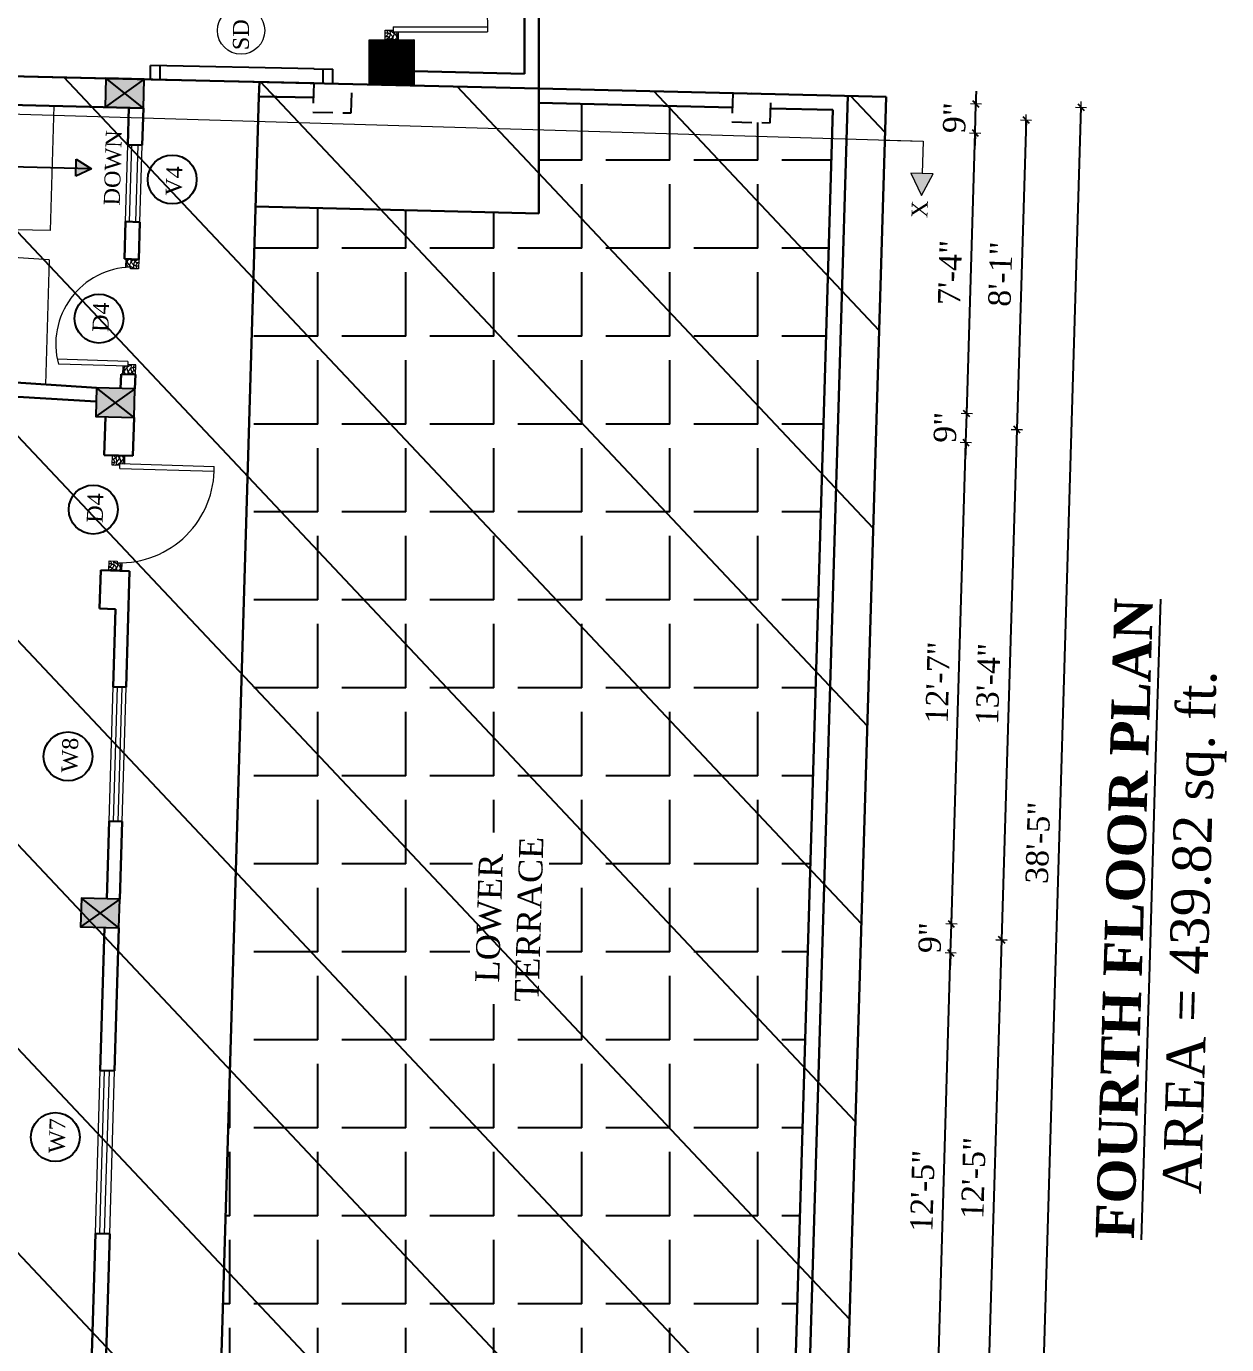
# Model space of a CAD drawing. Header units: inches. Extents: x 4069 to 291496, y -47643 to 12535.
# Drawn here: x 137051.7 to 137426.9, y -23138.1 to -22726 of the extents above; entities that cross this region are included whole.
import ezdxf

# ---------------------------------------------------------------- set-up
doc = ezdxf.new("R2010")
doc.units = ezdxf.units.IN
doc.header["$LTSCALE"] = 5
doc.header["$MEASUREMENT"] = 0
doc.linetypes.add('HIDDEN', pattern=[0.375, 0.25, -0.125])
for name, color, linetype, lineweight in [('A-WALL', 7, 'Continuous', 9), ('Dimension', 7, 'Continuous', 18), ('DOOR', 62, 'Continuous', 0), ('Dw', 2, 'Continuous', 18), ('tefriş', 30, 'Continuous', 9)]:
    doc.layers.add(name, color=color, linetype=linetype, lineweight=lineweight)
doc.layers.add('dim line', color=7, linetype='Continuous', lineweight=15, true_color=0xfab2b2)
doc.layers.add('TEXT', color=6, linetype='Continuous')
doc.layers.add('WALL', color=7, linetype='Continuous')
doc.styles.add('ordinary', font='times.ttf')
doc.dimstyles.new('Copy of 96', dxfattribs={"dimtxt": 7, "dimasz": 4, "dimexe": 0.5, "dimexo": 0.5, "dimgap": 3, "dimtad": 1, "dimdec": 1, "dimzin": 11, "dimdsep": 46, "dimlunit": 4, "dimtxsty": 'ordinary', "dimblk": 'OBLIQUE', "dimcen": 0.09, "dimse1": 1, "dimse2": 1, "dimclrt": 6, "dimazin": 0, "dimtfac": 1, "dimtdec": 1, "dimtix": 1, "dimtmove": 2, "dimatfit": 3, "dimldrblk": 'leader', "dimfxl": 0.5, "dimfxlon": 1, "dimtolj": 1, "dimtzin": 0, "dimarcsym": 0})

# ---------------------------------------------------------------- blocks, each defined once
blk = doc.blocks.new('C1a')
at = {"color": 1, "ltscale": 5}
for p, q in [((18657.75, 4625.76), (18648.75, 4625.76)), ((18648.75, 4625.76), (18648.82, 4613.76)), ((18657.82, 4613.76), (18657.75, 4625.76)), ((18648.82, 4613.76), (18657.82, 4613.76))]:
    blk.add_line(p, q, dxfattribs=at)
blk = doc.blocks.new('A$C27B36B59')
at = {"layer": 'DOOR'}
for p, q in [((0, 4), (0, 0)), ((2.5, 4), (0, 4)), ((0, 0), (3, 0)), ((2.5, 2.5), (2.5, 4)), ((3, 2.5), (2.5, 2.5)), ((3, 0), (3, 2.5))]:
    blk.add_line(p, q, dxfattribs=at)
for centre, radius, start, end in [((-1.4, -0.54), 4.75, 22.1411, 72.838), ((1.34, 2.09), 1.64, 45.138, 144.8948), ((2.21, 0.3), 2.49, 83.3149, 152.658), ((0.13, 0.37), 2.05, 349.4875, 93.6805), ((1.96, -0.47), 2.01, 58.7447, 166.495), ((-0.06, 0.32), 1.13, 343.542, 86.947), ((2.08, -0.4), 1.17, 38.2816, 160.1519)]:
    blk.add_arc(centre, radius, start, end, dxfattribs=at)
blk = doc.blocks.new('D2')
at = {"layer": 'DOOR'}
for p, q in [((74473.95, 24047.59), (74473.95, 24018.09)), ((74473.95, 24047.59), (74475.45, 24047.59)), ((74475.45, 24047.59), (74475.45, 24018.13))]:
    blk.add_line(p, q, dxfattribs=at)
blk.add_arc((74473.95, 24047.59), 29.5, 180, 272.9146, dxfattribs=at)
at = {"layer": 'DOOR', "xscale": -1, "rotation": 180}
blk.add_blockref('A$C27B36B59', (74441.95, 24050.09), dxfattribs=at)
at = {"layer": 'DOOR', "rotation": 180}
blk.add_blockref('A$C27B36B59', (74477.95, 24050.09), dxfattribs=at)
blk = doc.blocks.new('x-x')
at = {"ltscale": 5}
for points in [[(11364.03, -701.52), (11364.03, -694.51), (11357.15, -698.09)], [(11364.03, -1135.52), (11364.03, -1128.51), (11357.15, -1132.09)]]:
    blk.add_hatch(color=256, dxfattribs=at).paths.add_polyline_path(points)
for p, q in [((11364.03, -694.51), (11357.15, -698.09)), ((11364.03, -701.52), (11364.03, -694.51)), ((11357.15, -698.09), (11364.03, -701.52)), ((11374.13, -698.09), (11364.03, -698.09)), ((11374.13, -698.09), (11374.13, -1132.09)), ((11364.03, -1128.51), (11357.15, -1132.09)), ((11364.03, -1135.52), (11364.03, -1128.51)), ((11357.15, -1132.09), (11364.03, -1135.52)), ((11374.13, -1132.09), (11364.03, -1132.09))]:
    blk.add_line(p, q, dxfattribs=at)
at = {"layer": 'A-WALL', "color": 1, "ltscale": 5}
blk.add_line((11374.13, -1120.09), (11374.13, -1132.09), dxfattribs=at)
at = {"layer": 'TEXT', "style": 'ordinary'}
for p in [(11350.08, -700.97), (11350.08, -1134.1)]:
    blk.add_text('X', height=5, dxfattribs=at).set_placement(p)
blk = doc.blocks.new('oblique')
at = {"color": 0, "lineweight": -2}
blk.add_line((0.25, 0.25), (-0.25, -0.25), dxfattribs=at)
at = {"layer": 'dim line', "lineweight": 9}
for p, q in [((-0.4375, 0), (0.4375, 0)), ((0, 0.4375), (0, -0.4375))]:
    blk.add_line(p, q, dxfattribs=at)
blk = doc.blocks.new('*D3966')
at = {"layer": 'A-WALL', "color": 0, "lineweight": -2, "ltscale": 50, "transparency": 16777216}
blk.add_line((137364.17, -22755.26), (137361.29, -22852.05), dxfattribs=at)
at = {"layer": 'Defpoints', "color": 0, "ltscale": 50, "transparency": 16777216}
for p in [(137088.37, -22747.03), (137085.48, -22843.81), (137361.29, -22852.05)]:
    blk.add_point(p, dxfattribs=at)
at = {"layer": 'A-WALL', "color": 0, "lineweight": -2, "ltscale": 50, "transparency": 16777216, "xscale": 4, "yscale": 4, "zscale": 4}
for p, rotation in [((137364.17, -22755.26), 88.28998542850182), ((137361.29, -22852.05), 268.2899854285018)]:
    blk.add_blockref('oblique', p, dxfattribs=dict(at, rotation=rotation))
at = {"layer": 'A-WALL', "color": 6, "ltscale": 50, "transparency": 16777216, "insert": (137356.17, -22803.46), "char_height": 7, "attachment_point": 5, "rotation": 88.29, "style": 'ordinary'}
blk.add_mtext('\\A1;8\'-1"', dxfattribs=at)
blk = doc.blocks.new('_OBLIQUE')
at = {"color": 0, "linetype": 'ByBlock'}
blk.add_line((-0.5, -0.5), (0.5, 0.5), dxfattribs=at)
blk = doc.blocks.new('leader')
at = {"layer": 'Dimension'}
for p, q in [((0, -4.33), (0, 4.33)), ((-4.42, 0), (4.42, 0))]:
    blk.add_line(p, q, dxfattribs=at)
blk = doc.blocks.new('*D3967')
at = {"layer": 'A-WALL', "color": 0, "lineweight": -2, "ltscale": 50, "transparency": 16777216}
blk.add_line((137361.29, -22852.05), (137356.52, -23011.59), dxfattribs=at)
at = {"layer": 'Defpoints', "color": 0, "ltscale": 50, "transparency": 16777216}
for p in [(137085.48, -22843.81), (137080.72, -23003.36), (137356.52, -23011.59)]:
    blk.add_point(p, dxfattribs=at)
at = {"layer": 'A-WALL', "color": 0, "lineweight": -2, "ltscale": 50, "transparency": 16777216, "xscale": 4, "yscale": 4, "zscale": 4}
for p, rotation in [((137361.29, -22852.05), 88.28998542889862), ((137356.52, -23011.59), 268.2899854288986)]:
    blk.add_blockref('oblique', p, dxfattribs=dict(at, rotation=rotation))
at = {"layer": 'A-WALL', "color": 6, "ltscale": 50, "transparency": 16777216, "insert": (137352.35, -22931.62), "char_height": 7, "attachment_point": 5, "rotation": 88.29, "style": 'ordinary'}
blk.add_mtext('\\A1;13\'-4"', dxfattribs=at)
blk = doc.blocks.new('*D3968')
at = {"layer": 'A-WALL', "color": 0, "lineweight": -2, "ltscale": 50, "transparency": 16777216}
blk.add_line((137356.52, -23011.59), (137352.07, -23160.87), dxfattribs=at)
at = {"layer": 'Defpoints', "color": 0, "ltscale": 50, "transparency": 16777216}
for p in [(137080.72, -23003.36), (137076.26, -23152.64), (137352.07, -23160.87)]:
    blk.add_point(p, dxfattribs=at)
at = {"layer": 'A-WALL', "color": 0, "lineweight": -2, "ltscale": 50, "transparency": 16777216, "xscale": 4, "yscale": 4, "zscale": 4}
for p, rotation in [((137356.52, -23011.59), 88.28998542889862), ((137352.07, -23160.87), 268.2899854288986)]:
    blk.add_blockref('oblique', p, dxfattribs=dict(at, rotation=rotation))
at = {"layer": 'A-WALL', "color": 6, "ltscale": 50, "transparency": 16777216, "insert": (137347.74, -23086.04), "char_height": 7, "attachment_point": 5, "rotation": 88.29, "style": 'ordinary'}
blk.add_mtext('\\A1;12\'-5"', dxfattribs=at)
blk = doc.blocks.new('*D3969')
at = {"layer": 'A-WALL', "color": 0, "lineweight": -2, "ltscale": 50, "transparency": 16777216}
blk.add_line((137381.33, -22751.27), (137367.58, -23211.57), dxfattribs=at)
at = {"layer": 'Defpoints', "color": 0, "ltscale": 50, "transparency": 16777216}
for p in [(137088.5, -22742.53), (137074.76, -23202.83), (137367.58, -23211.57)]:
    blk.add_point(p, dxfattribs=at)
at = {"layer": 'A-WALL', "color": 0, "lineweight": -2, "ltscale": 50, "transparency": 16777216, "xscale": 4, "yscale": 4, "zscale": 4}
for p, rotation in [((137381.33, -22751.27), 88.28998542889862), ((137367.58, -23211.57), 268.2899854288986)]:
    blk.add_blockref('oblique', p, dxfattribs=dict(at, rotation=rotation))
at = {"layer": 'A-WALL', "color": 6, "ltscale": 50, "transparency": 16777216, "insert": (137367.9, -22981.22), "char_height": 7, "attachment_point": 5, "rotation": 88.29, "style": 'ordinary'}
blk.add_mtext('\\A1;38\'-5"', dxfattribs=at)
blk = doc.blocks.new('*D3973')
at = {"layer": 'A-WALL', "color": 0, "lineweight": -2, "ltscale": 50, "transparency": 16777216}
blk.add_line((137124.07, -23239.05), (136944.25, -23129.73), dxfattribs=at)
at = {"layer": 'Defpoints', "color": 0, "ltscale": 50, "transparency": 16777216}
for p in [(136947.02, -23125.16), (136944.25, -23129.73), (137126.84, -23234.49)]:
    blk.add_point(p, dxfattribs=at)
at = {"layer": 'A-WALL', "color": 0, "lineweight": -2, "ltscale": 50, "transparency": 16777216, "xscale": 4, "yscale": 4, "zscale": 4}
for p, rotation in [((136944.25, -23129.73), 148.7014709249468), ((137124.07, -23239.05), 328.7014709249468)]:
    blk.add_blockref('oblique', p, dxfattribs=dict(at, rotation=rotation))
at = {"layer": 'A-WALL', "color": 6, "ltscale": 50, "transparency": 16777216, "insert": (137037.57, -23178.78), "char_height": 7, "attachment_point": 5, "rotation": 328.7015, "style": 'ordinary'}
blk.add_mtext('\\A1;17\'-6"', dxfattribs=at)
blk = doc.blocks.new('*D3975')
at = {"layer": 'A-WALL', "color": 0, "lineweight": -2, "ltscale": 50, "transparency": 16777216}
blk.add_line((136929.1, -23141.36), (137120.71, -23257.86), dxfattribs=at)
at = {"layer": 'Defpoints', "color": 0, "ltscale": 50, "transparency": 16777216}
for p in [(136941.13, -23121.58), (137132.74, -23238.07), (137120.71, -23257.86)]:
    blk.add_point(p, dxfattribs=at)
at = {"layer": 'A-WALL', "color": 0, "lineweight": -2, "ltscale": 50, "transparency": 16777216, "xscale": 4, "yscale": 4, "zscale": 4}
for p, rotation in [((136929.1, -23141.36), 148.701470922781), ((137120.71, -23257.86), 328.701470922781)]:
    blk.add_blockref('oblique', p, dxfattribs=dict(at, rotation=rotation))
at = {"layer": 'A-WALL', "color": 6, "ltscale": 50, "transparency": 16777216, "insert": (137028.31, -23194), "char_height": 7, "attachment_point": 5, "rotation": 328.7015, "style": 'ordinary'}
blk.add_mtext('\\A1;18\'-8"', dxfattribs=at)
blk = doc.blocks.new('*D3977')
at = {"layer": 'A-WALL', "color": 0, "lineweight": -2, "ltscale": 50, "transparency": 16777216}
blk.add_line((137246.82, -23353.69), (136914.7, -23151.77), dxfattribs=at)
at = {"layer": 'Defpoints', "color": 0, "ltscale": 50, "transparency": 16777216}
for p in [(136935.23, -23118), (136914.7, -23151.77), (137267.35, -23319.92)]:
    blk.add_point(p, dxfattribs=at)
at = {"layer": 'A-WALL', "color": 0, "lineweight": -2, "ltscale": 50, "transparency": 16777216, "xscale": 4, "yscale": 4, "zscale": 4}
for p, rotation in [((136914.7, -23151.77), 148.7014709227731), ((137246.82, -23353.69), 328.7014709227732)]:
    blk.add_blockref('oblique', p, dxfattribs=dict(at, rotation=rotation))
at = {"layer": 'A-WALL', "color": 6, "ltscale": 50, "transparency": 16777216, "insert": (137084.17, -23247.13), "char_height": 7, "attachment_point": 5, "rotation": 328.7015, "style": 'ordinary'}
blk.add_mtext('\\A1;32\'-5"', dxfattribs=at)
blk = doc.blocks.new('*D4013')
at = {"layer": 'A-WALL', "color": 0, "lineweight": -2, "ltscale": 50, "transparency": 16777216}
blk.add_line((137336.14, -23164.9), (137340.59, -23015.62), dxfattribs=at)
at = {"layer": 'Defpoints', "color": 0, "ltscale": 50, "transparency": 16777216}
for p in [(137080.58, -23007.85), (137340.59, -23015.62), (137076.13, -23157.14)]:
    blk.add_point(p, dxfattribs=at)
at = {"layer": 'A-WALL', "color": 0, "lineweight": -2, "ltscale": 50, "transparency": 16777216, "xscale": 4, "yscale": 4, "zscale": 4}
for p, rotation in [((137340.59, -23015.62), 88.28998542889865), ((137336.14, -23164.9), 268.2899854288986)]:
    blk.add_blockref('oblique', p, dxfattribs=dict(at, rotation=rotation))
at = {"layer": 'A-WALL', "color": 6, "ltscale": 50, "transparency": 16777216, "insert": (137331.81, -23090.06), "char_height": 7, "attachment_point": 5, "rotation": 88.29, "style": 'ordinary'}
blk.add_mtext('\\A1;12\'-5"', dxfattribs=at)
blk = doc.blocks.new('*D4014')
at = {"layer": 'A-WALL', "color": 0, "lineweight": -2, "ltscale": 50, "transparency": 16777216}
for p, q in [((137340.86, -23006.62), (137340.98, -23002.62)), ((137340.59, -23015.62), (137340.86, -23006.62)), ((137340.59, -23015.62), (137340.47, -23019.61))]:
    blk.add_line(p, q, dxfattribs=at)
at = {"layer": 'Defpoints', "color": 0, "ltscale": 50, "transparency": 16777216}
for p in [(137080.85, -22998.86), (137340.86, -23006.62), (137080.58, -23007.85)]:
    blk.add_point(p, dxfattribs=at)
at = {"layer": 'A-WALL', "color": 0, "lineweight": -2, "ltscale": 50, "transparency": 16777216, "xscale": 4, "yscale": 4, "zscale": 4}
for p, rotation in [((137340.86, -23006.62), 268.2899854288986), ((137340.59, -23015.62), 88.28998542889862)]:
    blk.add_blockref('oblique', p, dxfattribs=dict(at, rotation=rotation))
at = {"layer": 'A-WALL', "color": 6, "ltscale": 50, "transparency": 16777216, "insert": (137334.16, -23010.92), "char_height": 7, "attachment_point": 5, "rotation": 88.29, "style": 'ordinary'}
blk.add_mtext('\\A1;9"', dxfattribs=at)
blk = doc.blocks.new('*D4015')
at = {"layer": 'A-WALL', "color": 0, "lineweight": -2, "ltscale": 50, "transparency": 16777216}
blk.add_line((137340.86, -23006.62), (137345.36, -22856.07), dxfattribs=at)
at = {"layer": 'Defpoints', "color": 0, "ltscale": 50, "transparency": 16777216}
for p in [(137085.35, -22848.31), (137345.36, -22856.07), (137080.85, -22998.86)]:
    blk.add_point(p, dxfattribs=at)
at = {"layer": 'A-WALL', "color": 0, "lineweight": -2, "ltscale": 50, "transparency": 16777216, "xscale": 4, "yscale": 4, "zscale": 4}
for p, rotation in [((137345.36, -22856.07), 88.28998542889865), ((137340.86, -23006.62), 268.2899854288986)]:
    blk.add_blockref('oblique', p, dxfattribs=dict(at, rotation=rotation))
at = {"layer": 'A-WALL', "color": 6, "ltscale": 50, "transparency": 16777216, "insert": (137336.54, -22931.15), "char_height": 7, "attachment_point": 5, "rotation": 88.29, "style": 'ordinary'}
blk.add_mtext('\\A1;12\'-7"', dxfattribs=at)
blk = doc.blocks.new('*D4016')
at = {"layer": 'A-WALL', "color": 0, "lineweight": -2, "ltscale": 50, "transparency": 16777216}
for p, q in [((137345.63, -22847.08), (137345.75, -22843.08)), ((137345.36, -22856.07), (137345.63, -22847.08)), ((137345.36, -22856.07), (137345.24, -22860.07))]:
    blk.add_line(p, q, dxfattribs=at)
at = {"layer": 'Defpoints', "color": 0, "ltscale": 50, "transparency": 16777216}
for p in [(137085.61, -22839.32), (137085.35, -22848.31), (137345.63, -22847.08)]:
    blk.add_point(p, dxfattribs=at)
at = {"layer": 'A-WALL', "color": 0, "lineweight": -2, "ltscale": 50, "transparency": 16777216, "xscale": 4, "yscale": 4, "zscale": 4}
for p, rotation in [((137345.63, -22847.08), 268.2899854288986), ((137345.36, -22856.07), 88.28998542889862)]:
    blk.add_blockref('oblique', p, dxfattribs=dict(at, rotation=rotation))
at = {"layer": 'A-WALL', "color": 6, "ltscale": 50, "transparency": 16777216, "insert": (137338.92, -22851.38), "char_height": 7, "attachment_point": 5, "rotation": 88.29, "style": 'ordinary'}
blk.add_mtext('\\A1;9"', dxfattribs=at)
blk = doc.blocks.new('*D4017')
at = {"layer": 'A-WALL', "color": 0, "lineweight": -2, "ltscale": 50, "transparency": 16777216}
blk.add_line((137345.63, -22847.08), (137348.25, -22759.29), dxfattribs=at)
at = {"layer": 'Defpoints', "color": 0, "ltscale": 50, "transparency": 16777216}
for p in [(137088.24, -22751.52), (137348.25, -22759.29), (137085.61, -22839.32)]:
    blk.add_point(p, dxfattribs=at)
at = {"layer": 'A-WALL', "color": 0, "lineweight": -2, "ltscale": 50, "transparency": 16777216, "xscale": 4, "yscale": 4, "zscale": 4}
for p, rotation in [((137348.25, -22759.29), 88.28998542889865), ((137345.63, -22847.08), 268.2899854288986)]:
    blk.add_blockref('oblique', p, dxfattribs=dict(at, rotation=rotation))
at = {"layer": 'A-WALL', "color": 6, "ltscale": 50, "transparency": 16777216, "insert": (137340.37, -22802.99), "char_height": 7, "attachment_point": 5, "rotation": 88.29, "style": 'ordinary'}
blk.add_mtext('\\A1;7\'-4"', dxfattribs=at)
blk = doc.blocks.new('*D4018')
at = {"layer": 'A-WALL', "color": 0, "lineweight": -2, "ltscale": 50, "transparency": 16777216}
for p, q in [((137348.52, -22750.29), (137348.63, -22746.29)), ((137348.25, -22759.29), (137348.52, -22750.29)), ((137348.25, -22759.29), (137348.13, -22763.29))]:
    blk.add_line(p, q, dxfattribs=at)
at = {"layer": 'Defpoints', "color": 0, "ltscale": 50, "transparency": 16777216}
for p in [(137088.5, -22742.53), (137088.24, -22751.52), (137348.52, -22750.29)]:
    blk.add_point(p, dxfattribs=at)
at = {"layer": 'A-WALL', "color": 0, "lineweight": -2, "ltscale": 50, "transparency": 16777216, "xscale": 4, "yscale": 4, "zscale": 4}
for p, rotation in [((137348.52, -22750.29), 268.2899854288986), ((137348.25, -22759.29), 88.28998542889862)]:
    blk.add_blockref('oblique', p, dxfattribs=dict(at, rotation=rotation))
at = {"layer": 'A-WALL', "color": 6, "ltscale": 50, "transparency": 16777216, "insert": (137341.81, -22754.59), "char_height": 7, "attachment_point": 5, "rotation": 88.29, "style": 'ordinary'}
blk.add_mtext('\\A1;9"', dxfattribs=at)

msp = doc.modelspace()

# ---------------------------------------------------------------- hatches: boundary and pattern name
at = {"layer": 'A-WALL', "ltscale": 5}
h = msp.add_hatch(dxfattribs=at)
h.set_pattern_fill('ANSI31', color=256, angle=450)
h.set_pattern_definition([(135, (138662.58218, -47275.89533), (-0.08838834765, -0.08838834765), [])])
h.paths.add_polyline_path([(137158.86104, -22744.1962), (137172.86104, -22744.1962), (137172.86104, -22730.1962), (137158.86104, -22730.1962)])
at = {"layer": 'WALL', "linetype": 'ByBlock', "ltscale": 5, "true_color": 0xf8991e}
h = msp.add_hatch(dxfattribs=at)
h.set_pattern_fill('ANSI31', color=30, scale=350, angle=448.2899854)
h.set_pattern_definition([(133.29, (133770.93, -30604.01), (-31.8453, -29.99899), [])])
h.paths.add_polyline_path([(137302.72795, -23341.42394), (136899.85762, -23096.4891), (136910.55405, -22738.20075), (137320.44341, -22748.0256)])
h = msp.add_hatch(color=30, dxfattribs=at)
h.dxf.hatch_style = 1
h.paths.add_polyline_path([(137088.50415, -22742.52879), (137082.37143, -22746.88471), (137088.23557, -22751.52495)])
h.paths.add_polyline_path([(137088.50415, -22742.52879), (137076.50729, -22742.24447), (137082.37143, -22746.88471)])
h.paths.add_polyline_path([(137076.50729, -22742.24447), (137076.23872, -22751.24063), (137082.37143, -22746.88471)])
h.paths.add_polyline_path([(137082.37143, -22746.88471), (137076.23872, -22751.24063), (137088.23557, -22751.52495)])
h = msp.add_hatch(color=30, dxfattribs=at)
h.dxf.hatch_style = 1
h.paths.add_polyline_path([(137088.50415, -22742.52879), (137082.37143, -22746.88471), (137088.23557, -22751.52495)])
h.paths.add_polyline_path([(137088.50415, -22742.52879), (137076.50729, -22742.24447), (137082.37143, -22746.88471)])
h.paths.add_polyline_path([(137076.50729, -22742.24447), (137076.23872, -22751.24063), (137082.37143, -22746.88471)])
h.paths.add_polyline_path([(137082.37143, -22746.88471), (137076.23872, -22751.24063), (137088.23557, -22751.52495)])
h = msp.add_hatch(dxfattribs=at)
h.set_pattern_fill('ANGLE', color=30, scale=100, angle=450)
h.set_pattern_definition([(90, (113987.795, -147562.83), (-27.5, 2e-14), [20, -7.5]), (180, (113987.795, -147562.83), (-2e-14, -27.5), [20, -7.5])])
h.paths.add_polyline_path([(137303.81344, -22752.13274), (137284.31855, -22751.67072), (137284.18426, -22756.16881), (137272.1874, -22755.88449), (137272.32169, -22751.38641), (137211.86104, -22749.95353), (137211.86104, -22784.46322), (137123.3309, -22782.36511), (137110.2907, -23219.16061), (137126.99508, -23229.31645), (137127.1495, -23224.14392), (137138.94083, -23231.31275), (137138.78641, -23236.48527), (137255.71706, -23307.57611), (137255.87148, -23302.40359), (137267.66281, -23309.57241), (137267.50839, -23314.74494), (137286.6693, -23326.39428)])
h.paths.add_polyline_path([(137189.81043, -23031.39972), (137191.41061, -22977.81239), (137215.31758, -22978.52628), (137213.71741, -23032.1136)], flags=16)
at = {"layer": 'WALL', "linetype": 'ByBlock', "ltscale": 5}
msp.add_hatch(color=2, dxfattribs=at).paths.add_polyline_path([(137072.00904, -22770.52612), (137067.07836, -22772.78258), (137067.23498, -22767.53667)])
at = {"layer": 'WALL', "linetype": 'ByBlock', "ltscale": 5, "true_color": 0xf8991e}
h = msp.add_hatch(color=30, dxfattribs=at)
h.dxf.hatch_style = 1
h.paths.add_polyline_path([(137079.48304, -22843.63435), (137085.34609, -22848.31139), (137085.61466, -22839.3154)])
h.paths.add_polyline_path([(137085.61466, -22839.3154), (137073.62, -22838.95731), (137079.48304, -22843.63435)])
h.paths.add_polyline_path([(137079.48304, -22843.63435), (137073.62, -22838.95731), (137073.35143, -22847.9533)])
h.paths.add_polyline_path([(137073.35143, -22847.9533), (137085.34609, -22848.31139), (137079.48304, -22843.63435)])
h = msp.add_hatch(color=30, dxfattribs=at)
h.dxf.hatch_style = 1
h.paths.add_polyline_path([(137074.72002, -23003.17677), (137080.58307, -23007.85381), (137080.85164, -22998.85782)])
h.paths.add_polyline_path([(137080.85164, -22998.85782), (137068.85698, -22998.49972), (137074.72002, -23003.17677)])
h.paths.add_polyline_path([(137074.72002, -23003.17677), (137068.85698, -22998.49972), (137068.58841, -23007.49572)])
h.paths.add_polyline_path([(137068.58841, -23007.49572), (137080.58307, -23007.85381), (137074.72002, -23003.17677)])

# ---------------------------------------------------------------- linework, layer by layer
at = {"color": 1, "ltscale": 5}
for p, q in [((137088.50415, -22742.52879), (137076.23872, -22751.24063)), ((137088.50415, -22742.52879), (137076.23872, -22751.24063)), ((137088.23557, -22751.52495), (137076.50729, -22742.24447)), ((137088.23557, -22751.52495), (137076.50729, -22742.24447)), ((137085.61466, -22839.3154), (137073.35143, -22847.9533)), ((137085.34609, -22848.31139), (137073.62, -22838.95731)), ((137080.85164, -22998.85782), (137068.58841, -23007.49572)), ((137080.58307, -23007.85381), (137068.85698, -22998.49972))]:
    msp.add_line(p, q, dxfattribs=at)
at = {"layer": 'A-WALL', "lineweight": 30}
for p, q in [((137207.36104, -22405.06026), (137207.36104, -22740.84435)), ((137211.86104, -22402.61034), (137211.86104, -22784.46322)), ((137211.86104, -22745.45227), (136982.5319, -22740.01732)), ((137018.57871, -22740.8716), (137099.49027, -22742.78915)), ((137124.49472, -22743.38174), (137124.36044, -22747.87982)), ((137207.36104, -22740.84435), (137172.86104, -22740.02673)), ((137320.44341, -22748.0256), (137211.86104, -22745.45227)), ((137088.23557, -22751.52495), (136982.26332, -22749.01348)), ((137083.73758, -22751.39067), (137083.38949, -22763.05025)), ((137088.23557, -22751.52495), (137087.88749, -22763.18454)), ((137124.36044, -22747.87982), (137110.13628, -23224.33314)), ((137141.35599, -22748.28261), (137124.36044, -22747.87982)), ((137272.32169, -22751.38641), (137211.86104, -22749.95353)), ((137303.81344, -22752.13274), (137284.31855, -22751.67072)), ((137290.93662, -23334.25511), (137308.44655, -22747.74128)), ((137302.72795, -23341.42394), (137320.44341, -22748.0256)), ((137286.6693, -23326.39428), (137303.81344, -22752.13274)), ((137083.38949, -22763.05025), (137087.88749, -22763.18454)), ((137211.86104, -22784.46322), (137123.3309, -22782.36511)), ((137082.67331, -22787.03957), (137082.32522, -22798.69915)), ((137082.67331, -22787.03957), (137087.1713, -22787.17385)), ((137087.1713, -22787.17385), (137086.82321, -22798.83344)), ((137086.82321, -22798.83344), (137082.32522, -22798.69915)), ((136955.79061, -22831.48157), (137073.62, -22838.95731)), ((136955.65088, -22836.16208), (137073.49116, -22843.27279)), ((137081.25094, -22834.68312), (137081.11666, -22839.18112)), ((137085.74894, -22834.81741), (137081.25094, -22834.68312)), ((137085.74894, -22834.81741), (137085.61466, -22839.3154)), ((137075.992, -22860.03748), (137076.3501, -22848.04282)), ((137084.988, -22860.30605), (137085.34609, -22848.31139)), ((137075.992, -22860.03748), (137084.988, -22860.30605)), ((137074.55964, -22908.0161), (137074.91773, -22896.02145)), ((137074.91773, -22896.02145), (137083.91372, -22896.29002)), ((137082.83029, -22932.5806), (137083.91372, -22896.29002)), ((137074.55964, -22908.0161), (137079.55741, -22908.16531)), ((137078.83207, -22932.46123), (137079.55741, -22908.16531)), ((137078.83207, -22932.46123), (137082.83029, -22932.5806)), ((137076.85342, -22998.73845), (137077.57875, -22974.44253)), ((137077.57875, -22974.44253), (137081.57697, -22974.56189)), ((137080.85164, -22998.85782), (137081.57697, -22974.56189)), ((137074.75191, -23052.3753), (137076.08507, -23007.71952)), ((137079.2499, -23052.50958), (137080.58307, -23007.85381)), ((137079.2499, -23052.50958), (137074.75191, -23052.3753)), ((137071.89685, -23148.00836), (137073.23002, -23103.35259)), ((137077.72802, -23103.48687), (137073.23002, -23103.35259)), ((137076.39485, -23148.14265), (137077.72802, -23103.48687))]:
    msp.add_line(p, q, dxfattribs=at)
at = {"layer": 'A-WALL', "ltscale": 5}
msp.add_line((137172.86104, -22744.1962), (137172.86104, -22744.52799), dxfattribs=at)
msp.add_lwpolyline([(137158.86104, -22744.1962), (137158.86104, -22730.1962), (137172.86104, -22730.1962), (137172.86104, -22744.1962)], close=True, dxfattribs=at)
msp.add_circle((137118.78159, -22727.3175), 7.38406, dxfattribs=at)
at = {"layer": 'DOOR'}
for p, q in [((137083.36942, -22830.74458), (137061.31454, -22830.08615)), ((137083.32466, -22832.24392), (137061.67106, -22831.59746)), ((137083.36942, -22830.74458), (137083.32466, -22832.24392))]:
    msp.add_line(p, q, dxfattribs=at)
msp.add_arc((137084.90721, -22825.31835), 24.06961, 91.5652765, 195.1218859, dxfattribs=at)
at = {"layer": 'Dw', "color": 3}
for p, q in [((137082.67331, -22787.03957), (137083.38949, -22763.05025)), ((137083.92275, -22787.07687), (137084.63893, -22763.08755)), ((137085.92186, -22787.13655), (137086.63804, -22763.14724)), ((137087.1713, -22787.17385), (137087.88749, -22763.18454)), ((137077.57875, -22974.44253), (137078.83207, -22932.46123)), ((137078.84411, -22974.4803), (137080.09743, -22932.49901)), ((137080.34344, -22974.52507), (137081.59676, -22932.54377)), ((137081.57697, -22974.56189), (137082.83029, -22932.5806)), ((137073.23002, -23103.35259), (137074.75191, -23052.3753)), ((137074.57921, -23103.39287), (137076.1011, -23052.41558)), ((137076.07854, -23103.43763), (137077.60043, -23052.46034)), ((137077.72802, -23103.48687), (137079.2499, -23052.50958))]:
    msp.add_line(p, q, dxfattribs=at)
at = {"layer": 'tefriş', "ltscale": 5}
for p, q in [((137060.24359, -22750.86156), (137059.07979, -22789.84419)), ((137059.07979, -22789.84419), (136999.09474, -22788.42258)), ((137058.80686, -22798.96101), (136998.89361, -22795.15979)), ((137058.80686, -22798.96101), (137057.64306, -22837.94365))]:
    msp.add_line(p, q, dxfattribs=at)
at = {"layer": 'TEXT'}
for centre in [(137097.25192, -22773.87808), (137074.34538, -22817.35388), (137072.56295, -22877.05819), (137064.67586, -22954.22392), (137060.70149, -23073.2148)]:
    msp.add_circle(centre, 7.64038, dxfattribs=at)
at = {"layer": 'WALL', "color": 2, "linetype": 'ByBlock'}
for p, q in [((137141.59689, -22739.28579), (137090.49027, -22738.28833)), ((137090.49027, -22742.57586), (137090.49027, -22738.28833)), ((137093.49027, -22742.64696), (137093.49027, -22738.34689)), ((137141.49027, -22739.28326), (137147.49027, -22739.42546)), ((137144.49027, -22743.85562), (137144.49027, -22739.35436)), ((137147.49027, -22743.92672), (137147.49027, -22739.41246)), ((137141.49027, -22743.78452), (137099.49027, -22742.78915))]:
    msp.add_line(p, q, dxfattribs=at)
at = {"layer": 'WALL', "color": 2, "linetype": 'ByBlock', "ltscale": 5}
for p, q in [((137067.07836, -22772.78258), (137067.23498, -22767.53667)), ((137067.23498, -22767.53667), (137072.00904, -22770.52612)), ((137072.00904, -22770.52612), (136978.8472, -22768.43762)), ((137072.00904, -22770.52612), (137067.07836, -22772.78258))]:
    msp.add_line(p, q, dxfattribs=at)
for points in [[(137076.23872, -22751.24063), (137088.23557, -22751.52495), (137088.50415, -22742.52879), (137076.50729, -22742.24447)], [(137076.23872, -22751.24063), (137088.23557, -22751.52495), (137088.50415, -22742.52879), (137076.50729, -22742.24447)], [(137085.34609, -22848.31139), (137085.61466, -22839.3154), (137073.62, -22838.95731), (137073.35143, -22847.9533)], [(137080.58307, -23007.85381), (137080.85164, -22998.85782), (137068.85698, -22998.49972), (137068.58841, -23007.49572)]]:
    msp.add_lwpolyline(points, close=True, dxfattribs=at)
at = {"layer": 'WALL', "color": 2, "linetype": 'HIDDEN', "ltscale": 5}
for points in [[(137141.2217, -22752.78069), (137153.21856, -22753.065), (137153.48713, -22744.06884), (137141.49027, -22743.78452)], [(137272.1874, -22755.88449), (137284.18426, -22756.16881), (137284.45283, -22747.17264), (137272.45598, -22746.88833)]]:
    msp.add_lwpolyline(points, close=True, dxfattribs=at)

# ---------------------------------------------------------------- block references
at = {"layer": 'A-WALL', "color": 1, "rotation": 88.28998542850363}
msp.add_blockref('x-x', (135861.03329, -34097.16768), dxfattribs=at)
at = {"layer": 'DOOR', "xscale": -1, "rotation": 88.28998542850374}
msp.add_blockref('A$C27B36B59', (137086.82321, -22798.83344), dxfattribs=at)
at = {"layer": 'DOOR', "rotation": 88.28998542850363}
msp.add_blockref('A$C27B36B59', (137085.74894, -22834.81741), dxfattribs=at)
at = {"layer": 'WALL', "color": 2, "linetype": 'ByBlock', "xscale": -1, "rotation": 89.99999999981678}
msp.add_blockref('D2', (161213.94895, 51747.75502), dxfattribs=at)
at = {"layer": 'WALL', "color": 2, "linetype": 'ByBlock', "ltscale": 5}
for rotation in [88.28998542850363, 88.28998542815778]:
    msp.add_blockref('C1a', (141143.4415, -41529.7179), dxfattribs=dict(at, rotation=rotation))
at = {"layer": 'WALL', "color": 2, "linetype": 'ByBlock', "rotation": 88.28998542850363}
msp.add_blockref('D2', (158895.37522, -98022.57283), dxfattribs=at)

# ---------------------------------------------------------------- texts
at = {"layer": 'TEXT', "style": 'ordinary'}
for s, rotation, p in [('SD1', 90, (137121.22571, -22733.43502)), ('DOWN', 88.2895973, (137080.82401, -22782.04895)), ('V4', 88.2903735, (137100.16449, -22779.00027)), ('D4', 88.2903735, (137077.28429, -22821.59348)), ('D4', 88.2895973, (137075.50336, -22881.2458)), ('W8', 88.2903735, (137067.58843, -22959.34611)), ('W7', 88.2903735, (137063.61406, -23078.33699))]:
    msp.add_text(s, height=5, rotation=rotation, dxfattribs=at).set_placement(p)
at = {"layer": 'TEXT', "char_height": 12, "width": 219.8150831, "attachment_point": 8, "rotation": 88.2895973, "style": 'ordinary'}
for s, insert in [('{\\fTimes New Roman|b1|i0|c0|p18;\\LFOURTH FLOOR PLAN}', (137401.0555, -23005.09777)), ('AREA = 439.82 sq. ft.', (137425.17848, -23009.4043))]:
    msp.add_mtext(s, dxfattribs=dict(at, insert=insert))
at = {"layer": 'TEXT', "insert": (137212.64436, -23005.22366), "char_height": 7.5, "attachment_point": 8, "rotation": 88.2895973, "style": 'ordinary'}
msp.add_mtext_dynamic_manual_height_columns('LOWER\\PTERRACE', width=101.5687276, gutter_width=1720.71691, heights=[0], dxfattribs=at)

# ---------------------------------------------------------------- dimensions: what is measured, and where the dimension line sits
at = {"layer": 'A-WALL', "ltscale": 50}
for base, p1, p2, angle, picture, middle in [((137367.58456, -23211.56865), (137088.50415, -22742.52879), (137074.7623, -23202.82667), 88.2899854, '*D3969', (137367.89784, -22981.22394)), ((137348.51515, -22750.29122), (137088.23557, -22751.52495), (137088.50415, -22742.52879), 88.2899854, '*D4018', (137341.81313, -22754.59323)), ((137348.24658, -22759.28738), (137085.61466, -22839.3154), (137088.23557, -22751.52495), 88.2899854, '*D4017', (137340.36839, -22802.98653)), ((137345.62566, -22847.07783), (137085.34609, -22848.31139), (137085.61466, -22839.3154), 88.2899854, '*D4016', (137338.92364, -22851.37976)), ((137356.52198, -23011.58975), (137085.48037, -22843.8134), (137080.71735, -23003.35581), 88.2899854, '*D3967', (137352.34585, -22931.62277)), ((137345.35709, -22856.07383), (137080.85164, -22998.85782), (137085.34609, -22848.31139), 88.2899854, '*D4015', (137336.54214, -22931.15096)), ((137340.86264, -23006.62025), (137080.58307, -23007.85381), (137080.85164, -22998.85782), 88.2899854, '*D4014', (137334.16063, -23010.92217)), ((137352.0652, -23160.87458), (137080.71735, -23003.35581), (137076.26057, -23152.64064), 88.2899854, '*D3968', (137347.73595, -23086.03639)), ((137340.59407, -23015.61624), (137076.12628, -23157.13864), (137080.58307, -23007.85381), 88.2899854, '*D4013', (137331.80804, -23090.06288)), ((136944.24782, -23129.72893), (137126.84066, -23234.48897), (136947.02293, -23125.1644), 328.7014709, '*D3973', (137037.57012, -23178.77677))]:
    dim = msp.add_linear_dim(base=base, p1=p1, p2=p2, angle=angle, dimstyle='Copy of 96', override={"dimdec": 0, "dimblk": 'oblique', "dimtdec": 0, "dimarcsym": 1}, dxfattribs=at)
    dim.commit()
    dim.dimension.update_dxf_attribs({"geometry": picture, "text_midpoint": middle})
for p1, p2, distance, picture, middle in [((137088.36986, -22747.02687), (137085.48037, -22843.8134), 275.92751, '*D3966', (137356.17211, -22803.4583)), ((137267.35397, -23319.91746), (136935.2316, -23117.99558), 39.52759, '*D3977', (137084.16651, -23247.12593)), ((136941.12727, -23121.57999), (137132.73632, -23238.07339), -23.15088, '*D3975', (137028.31317, -23194.00265))]:
    dim = msp.add_aligned_dim(p1=p1, p2=p2, distance=distance, dimstyle='Copy of 96', override={"dimdec": 0, "dimblk": 'oblique', "dimtdec": 0, "dimarcsym": 1}, dxfattribs=at)
    dim.commit()
    dim.dimension.update_dxf_attribs({"geometry": picture, "text_midpoint": middle})

doc.saveas('drawing.dxf')
